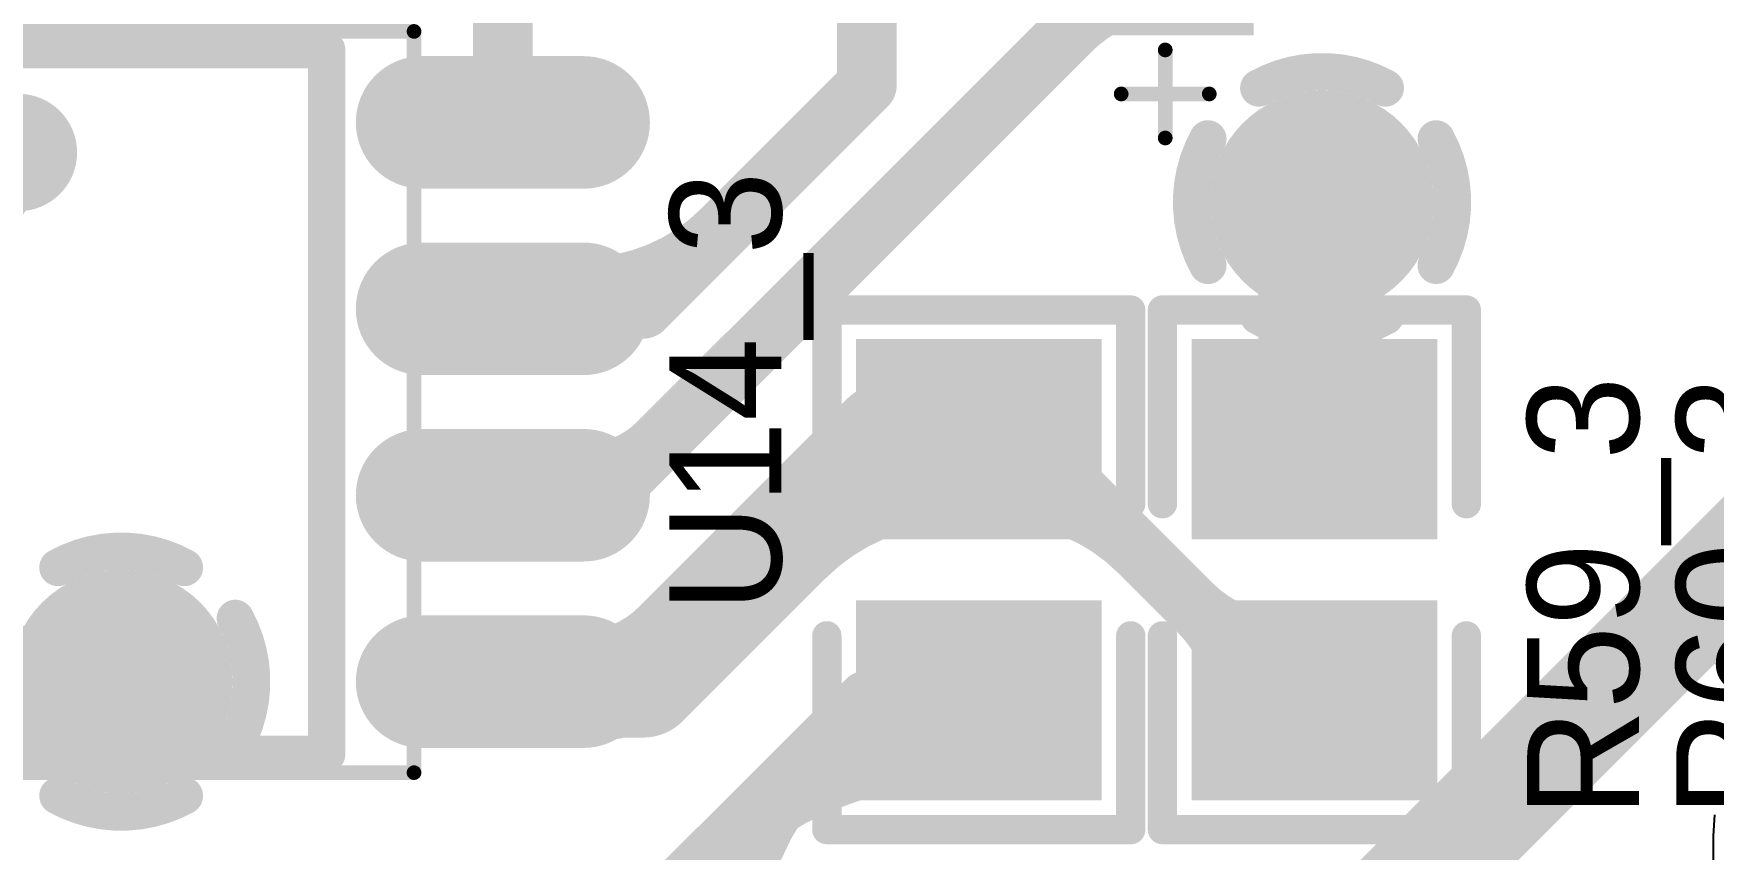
# Model space of a CAD drawing. Header units: millimetres. Extents: x 3.32 to 12.49, y 5.66 to 10.73.
# Drawn here: x 9.2565 to 9.707, y 8.475 to 8.6939 of the extents above; entities that cross this region are included whole.
import ezdxf

# ---------------------------------------------------------------- set-up
doc = ezdxf.new("R2010")
doc.units = ezdxf.units.MM
doc.header["$MEASUREMENT"] = 0
for name, color, linetype in [('BottomLayer', 5, 'Continuous'), ('InternalPlane1', 76, 'Continuous'), ('InternalPlane2', 16, 'Continuous'), ('Mechanical13', 56, 'Continuous'), ('Mechanical15', 56, 'Continuous'), ('MultiLayer', 9, 'Continuous'), ('TopLayer', 1, 'Continuous'), ('TopOverlay', 2, 'Continuous'), ('TopPaste', 8, 'Continuous'), ('TopSolder', 216, 'Continuous'), ('ViaHoleLayer', 16, 'Continuous')]:
    doc.layers.add(name, color=color, linetype=linetype)

# ---------------------------------------------------------------- blocks, each defined once
blk = doc.blocks.new('SOD_123_408')
at = {"layer": 'Mechanical13', "const_width": 0.00394}
for points in [[(0.05315, 0.03248), (-0.05315, 0.03248)], [(-0.05315, -0.03248), (-0.05315, 0.03248)], [(0.05315, -0.03248), (0.05315, 0.03248)], [(0.05315, -0.03248), (-0.05315, -0.03248)]]:
    blk.add_lwpolyline(points, dxfattribs=at)
at = {"layer": 'Mechanical13', "const_width": 0.00197}
for points in [[(-0.05413, 0.03248, 1), (-0.05217, 0.03248, 1)], [(-0.05413, 0.03248, 1), (-0.05217, 0.03248, 1)], [(0.05217, 0.03248, 1), (0.05413, 0.03248, 1)], [(0.05217, 0.03248, 1), (0.05413, 0.03248, 1)], [(-0.05413, -0.03248, 1), (-0.05217, -0.03248, 1)], [(-0.05413, -0.03248, 1), (-0.05217, -0.03248, 1)], [(0.05217, -0.03248, 1), (0.05413, -0.03248, 1)], [(0.05217, -0.03248, 1), (0.05413, -0.03248, 1)]]:
    blk.add_lwpolyline(points, format="xyb", close=True, dxfattribs=at)
at = {"layer": 'Mechanical15', "const_width": 0.00394}
for points in [[(-0.09055, -0.01181), (-0.09055, 0.01181)], [(0.10236, -0.01181), (0.10236, 0.01181)], [(0.11417, 0), (0.09055, 0)]]:
    blk.add_lwpolyline(points, dxfattribs=at)
at = {"layer": 'Mechanical15', "const_width": 0.00197}
for points in [[(-0.09154, 0.01181, 1), (-0.08957, 0.01181, 1)], [(0.10138, 0.01181, 1), (0.10335, 0.01181, 1)], [(0.08957, 0, 1), (0.09154, 0, 1)], [(0.11319, 0, 1), (0.11516, 0, 1)], [(-0.09154, -0.01181, 1), (-0.08957, -0.01181, 1)], [(0.10138, -0.01181, 1), (0.10335, -0.01181, 1)]]:
    blk.add_lwpolyline(points, format="xyb", close=True, dxfattribs=at)
at = {"layer": 'TopLayer'}
for points in [[(-0.03346, 0.01969), (-0.08268, 0.01969), (-0.03346, -0.01969), (-0.08268, -0.01969)], [(0.08268, 0.01969), (0.03346, 0.01969), (0.08268, -0.01969), (0.03346, -0.01969)]]:
    blk.add_solid(points, dxfattribs=at)
at = {"layer": 'TopOverlay', "const_width": 0.00787}
for points in [[(-0.01969, -0.02756), (-0.01969, 0.02756)], [(0.01969, 0.02756), (-0.01969, 0.02756)], [(-0.00787, -0.02756), (-0.00787, 0.02756)], [(0.01969, -0.02756), (0.01969, 0.02756)], [(0.01969, -0.02756), (-0.01969, -0.02756)]]:
    blk.add_lwpolyline(points, dxfattribs=at)
at = {"layer": 'TopOverlay', "const_width": 0.00394}
for points in [[(-0.02165, 0.02756, 1), (-0.01772, 0.02756, 1)], [(-0.02165, 0.02756, 1), (-0.01772, 0.02756, 1)], [(-0.00984, 0.02756, 1), (-0.00591, 0.02756, 1)], [(0.01772, 0.02756, 1), (0.02165, 0.02756, 1)], [(0.01772, 0.02756, 1), (0.02165, 0.02756, 1)], [(-0.02165, -0.02756, 1), (-0.01772, -0.02756, 1)], [(-0.02165, -0.02756, 1), (-0.01772, -0.02756, 1)], [(-0.00984, -0.02756, 1), (-0.00591, -0.02756, 1)], [(0.01772, -0.02756, 1), (0.02165, -0.02756, 1)], [(0.01772, -0.02756, 1), (0.02165, -0.02756, 1)]]:
    blk.add_lwpolyline(points, format="xyb", close=True, dxfattribs=at)
at = {"layer": 'TopPaste'}
for points in [[(-0.03346, 0.01969), (-0.08268, 0.01969), (-0.03346, -0.01969), (-0.08268, -0.01969)], [(0.08268, 0.01969), (0.03346, 0.01969), (0.08268, -0.01969), (0.03346, -0.01969)]]:
    blk.add_solid(points, dxfattribs=at)
at = {"layer": 'TopSolder'}
for points in [[(-0.02946, 0.02369), (-0.08668, 0.02369), (-0.02946, -0.02368), (-0.08668, -0.02368)], [(0.08668, 0.02369), (0.02946, 0.02369), (0.08668, -0.02368), (0.02946, -0.02368)]]:
    blk.add_solid(points, dxfattribs=at)
blk = doc.blocks.new('0805_R_444')
at = {"layer": 'TopLayer'}
for points in [[(-0.05787, -0.02894), (-0.0122, -0.02894), (-0.05787, 0.02894), (-0.0122, 0.02894)], [(0.0122, -0.02894), (0.05787, -0.02894), (0.0122, 0.02894), (0.05787, 0.02894)]]:
    blk.add_solid(points, dxfattribs=at)
at = {"layer": 'TopOverlay', "const_width": 0.00787}
for points in [[(-0.01772, 0.04075), (-0.06968, 0.04075)], [(-0.06968, -0.04075), (-0.06968, 0.04075)], [(0.06968, 0.04075), (0.01772, 0.04075)], [(0.06968, -0.04075), (0.06968, 0.04075)], [(-0.01772, -0.04075), (-0.06968, -0.04075)], [(0.06968, -0.04075), (0.01772, -0.04075)]]:
    blk.add_lwpolyline(points, dxfattribs=at)
at = {"layer": 'TopOverlay', "const_width": 0.00394}
for points in [[(-0.07165, 0.04075, 1), (-0.06772, 0.04075, 1)], [(-0.07165, 0.04075, 1), (-0.06772, 0.04075, 1)], [(-0.01969, 0.04075, 1), (-0.01575, 0.04075, 1)], [(0.01575, 0.04075, 1), (0.01969, 0.04075, 1)], [(0.06772, 0.04075, 1), (0.07165, 0.04075, 1)], [(0.06772, 0.04075, 1), (0.07165, 0.04075, 1)], [(-0.07165, -0.04075, 1), (-0.06772, -0.04075, 1)], [(-0.07165, -0.04075, 1), (-0.06772, -0.04075, 1)], [(-0.01969, -0.04075, 1), (-0.01575, -0.04075, 1)], [(0.01575, -0.04075, 1), (0.01969, -0.04075, 1)], [(0.06772, -0.04075, 1), (0.07165, -0.04075, 1)], [(0.06772, -0.04075, 1), (0.07165, -0.04075, 1)]]:
    blk.add_lwpolyline(points, format="xyb", close=True, dxfattribs=at)
at = {"layer": 'TopPaste'}
for points in [[(-0.05787, -0.02894), (-0.0122, -0.02894), (-0.05787, 0.02894), (-0.0122, 0.02894)], [(0.0122, -0.02894), (0.05787, -0.02894), (0.0122, 0.02894), (0.05787, 0.02894)]]:
    blk.add_solid(points, dxfattribs=at)
at = {"layer": 'TopSolder'}
for points in [[(-0.06187, -0.03294), (-0.0082, -0.03294), (-0.06187, 0.03294), (-0.0082, 0.03294)], [(0.0082, -0.03294), (0.06187, -0.03294), (0.0082, 0.03294), (0.06187, 0.03294)]]:
    blk.add_solid(points, dxfattribs=at)
blk = doc.blocks.new('0805_R_445')
at = {"layer": 'TopLayer'}
for points in [[(-0.05787, -0.02894), (-0.0122, -0.02894), (-0.05787, 0.02894), (-0.0122, 0.02894)], [(0.0122, -0.02894), (0.05787, -0.02894), (0.0122, 0.02894), (0.05787, 0.02894)]]:
    blk.add_solid(points, dxfattribs=at)
at = {"layer": 'TopOverlay', "const_width": 0.00787}
for points in [[(-0.06968, 0.04075), (-0.01772, 0.04075)], [(-0.06968, 0.04075), (-0.06968, -0.04075)], [(0.01772, 0.04075), (0.06968, 0.04075)], [(0.06968, 0.04075), (0.06968, -0.04075)], [(-0.06968, -0.04075), (-0.01772, -0.04075)], [(0.01772, -0.04075), (0.06968, -0.04075)]]:
    blk.add_lwpolyline(points, dxfattribs=at)
at = {"layer": 'TopOverlay', "const_width": 0.00394}
for points in [[(-0.07165, 0.04075, 1), (-0.06772, 0.04075, 1)], [(-0.07165, 0.04075, 1), (-0.06772, 0.04075, 1)], [(-0.01969, 0.04075, 1), (-0.01575, 0.04075, 1)], [(0.01575, 0.04075, 1), (0.01969, 0.04075, 1)], [(0.06772, 0.04075, 1), (0.07165, 0.04075, 1)], [(0.06772, 0.04075, 1), (0.07165, 0.04075, 1)], [(-0.07165, -0.04075, 1), (-0.06772, -0.04075, 1)], [(-0.07165, -0.04075, 1), (-0.06772, -0.04075, 1)], [(-0.01969, -0.04075, 1), (-0.01575, -0.04075, 1)], [(0.01575, -0.04075, 1), (0.01969, -0.04075, 1)], [(0.06772, -0.04075, 1), (0.07165, -0.04075, 1)], [(0.06772, -0.04075, 1), (0.07165, -0.04075, 1)]]:
    blk.add_lwpolyline(points, format="xyb", close=True, dxfattribs=at)
at = {"layer": 'TopPaste'}
for points in [[(-0.05787, -0.02894), (-0.0122, -0.02894), (-0.05787, 0.02894), (-0.0122, 0.02894)], [(0.0122, -0.02894), (0.05787, -0.02894), (0.0122, 0.02894), (0.05787, 0.02894)]]:
    blk.add_solid(points, dxfattribs=at)
at = {"layer": 'TopSolder'}
for points in [[(-0.06187, -0.03294), (-0.0082, -0.03294), (-0.06187, 0.03294), (-0.0082, 0.03294)], [(0.0082, -0.03294), (0.06187, -0.03294), (0.0082, 0.03294), (0.06187, 0.03294)]]:
    blk.add_solid(points, dxfattribs=at)
blk = doc.blocks.new('SOIC_8_150____459')
at = {"layer": 'Mechanical13', "const_width": 0.00394}
for points in [[(-0.09941, -0.07854), (-0.09941, 0.07854)], [(0.09941, 0.07854), (-0.09941, 0.07854)], [(0.09941, -0.07854), (0.09941, 0.07854)], [(0.09941, -0.07854), (-0.09941, -0.07854)]]:
    blk.add_lwpolyline(points, dxfattribs=at)
at = {"layer": 'Mechanical13'}
for points, const_width in [([(-0.10039, 0.07854, 1), (-0.09843, 0.07854, 1)], 0.00197), ([(-0.10039, 0.07854, 1), (-0.09843, 0.07854, 1)], 0.00197), ([(0.09843, 0.07854, 1), (0.10039, 0.07854, 1)], 0.00197), ([(0.09843, 0.07854, 1), (0.10039, 0.07854, 1)], 0.00197), ([(-0.04429, -0.04311, 1), (-0.08366, -0.04311, 1)], 0.00394), ([(-0.08465, -0.04311, 1), (-0.08268, -0.04311, 1)], 0.00197), ([(-0.04528, -0.04311, 1), (-0.04331, -0.04311, 1)], 0.00197), ([(-0.10039, -0.07854, 1), (-0.09843, -0.07854, 1)], 0.00197), ([(-0.10039, -0.07854, 1), (-0.09843, -0.07854, 1)], 0.00197), ([(0.09843, -0.07854, 1), (0.10039, -0.07854, 1)], 0.00197), ([(0.09843, -0.07854, 1), (0.10039, -0.07854, 1)], 0.00197)]:
    blk.add_lwpolyline(points, format="xyb", close=True, dxfattribs=dict(at, const_width=const_width))
at = {"layer": 'TopLayer', "const_width": 0.02756}
for points in [[(-0.075, 0.08071), (-0.075, 0.12402)], [(-0.025, 0.08071), (-0.025, 0.12402)], [(0.025, 0.08071), (0.025, 0.12402)], [(0.075, 0.08071), (0.075, 0.12402)], [(-0.075, -0.12402), (-0.075, -0.08071)], [(-0.025, -0.12402), (-0.025, -0.08071)], [(0.025, -0.12402), (0.025, -0.08071)], [(0.075, -0.12402), (0.075, -0.08071)]]:
    blk.add_lwpolyline(points, dxfattribs=at)
at = {"layer": 'TopLayer', "const_width": 0.01378}
for points in [[(-0.08189, 0.12402, 1), (-0.06811, 0.12402, 1)], [(-0.03189, 0.12402, 1), (-0.01811, 0.12402, 1)], [(0.01811, 0.12402, 1), (0.03189, 0.12402, 1)], [(0.06811, 0.12402, 1), (0.08189, 0.12402, 1)], [(-0.08189, 0.08071, 1), (-0.06811, 0.08071, 1)], [(-0.03189, 0.08071, 1), (-0.01811, 0.08071, 1)], [(0.01811, 0.08071, 1), (0.03189, 0.08071, 1)], [(0.06811, 0.08071, 1), (0.08189, 0.08071, 1)], [(-0.08189, -0.08071, 1), (-0.06811, -0.08071, 1)], [(-0.03189, -0.08071, 1), (-0.01811, -0.08071, 1)], [(0.01811, -0.08071, 1), (0.03189, -0.08071, 1)], [(0.06811, -0.08071, 1), (0.08189, -0.08071, 1)], [(-0.08189, -0.12402, 1), (-0.06811, -0.12402, 1)], [(-0.03189, -0.12402, 1), (-0.01811, -0.12402, 1)], [(0.01811, -0.12402, 1), (0.03189, -0.12402, 1)], [(0.06811, -0.12402, 1), (0.08189, -0.12402, 1)]]:
    blk.add_lwpolyline(points, format="xyb", close=True, dxfattribs=at)
at = {"layer": 'TopOverlay', "const_width": 0.01}
for points in [[(-0.09449, -0.05512), (-0.09449, 0.05512)], [(0.09449, 0.05512), (-0.09449, 0.05512)], [(0.09449, -0.05512), (0.09449, 0.05512)], [(0.09449, -0.05512), (-0.09449, -0.05512)]]:
    blk.add_lwpolyline(points, dxfattribs=at)
at = {"layer": 'TopOverlay'}
for points, const_width in [([(-0.09699, 0.05512, 1), (-0.09199, 0.05512, 1)], 0.005), ([(-0.09699, 0.05512, 1), (-0.09199, 0.05512, 1)], 0.005), ([(0.09199, 0.05512, 1), (0.09699, 0.05512, 1)], 0.005), ([(0.09199, 0.05512, 1), (0.09699, 0.05512, 1)], 0.005), ([(-0.05906, -0.02756, 1), (-0.0748, -0.02756, 1)], 0.01575), ([(-0.07874, -0.02756, 1), (-0.07087, -0.02756, 1)], 0.00787), ([(-0.06299, -0.02756, 1), (-0.05512, -0.02756, 1)], 0.00787), ([(-0.09699, -0.05512, 1), (-0.09199, -0.05512, 1)], 0.005), ([(-0.09699, -0.05512, 1), (-0.09199, -0.05512, 1)], 0.005), ([(0.09199, -0.05512, 1), (0.09699, -0.05512, 1)], 0.005), ([(0.09199, -0.05512, 1), (0.09699, -0.05512, 1)], 0.005), ([(-0.10236, -0.11417, 1), (-0.11417, -0.11417, 1)], 0.01181), ([(-0.11713, -0.11417, 1), (-0.11122, -0.11417, 1)], 0.00591), ([(-0.10531, -0.11417, 1), (-0.09941, -0.11417, 1)], 0.00591)]:
    blk.add_lwpolyline(points, format="xyb", close=True, dxfattribs=dict(at, const_width=const_width))
at = {"layer": 'TopPaste', "const_width": 0.02756}
for points in [[(-0.075, 0.08071), (-0.075, 0.12402)], [(-0.025, 0.08071), (-0.025, 0.12402)], [(0.025, 0.08071), (0.025, 0.12402)], [(0.075, 0.08071), (0.075, 0.12402)], [(-0.075, -0.12402), (-0.075, -0.08071)], [(-0.025, -0.12402), (-0.025, -0.08071)], [(0.025, -0.12402), (0.025, -0.08071)], [(0.075, -0.12402), (0.075, -0.08071)]]:
    blk.add_lwpolyline(points, dxfattribs=at)
at = {"layer": 'TopPaste', "const_width": 0.01378}
for points in [[(-0.08189, 0.12402, 1), (-0.06811, 0.12402, 1)], [(-0.03189, 0.12402, 1), (-0.01811, 0.12402, 1)], [(0.01811, 0.12402, 1), (0.03189, 0.12402, 1)], [(0.06811, 0.12402, 1), (0.08189, 0.12402, 1)], [(-0.08189, 0.08071, 1), (-0.06811, 0.08071, 1)], [(-0.03189, 0.08071, 1), (-0.01811, 0.08071, 1)], [(0.01811, 0.08071, 1), (0.03189, 0.08071, 1)], [(0.06811, 0.08071, 1), (0.08189, 0.08071, 1)], [(-0.08189, -0.08071, 1), (-0.06811, -0.08071, 1)], [(-0.03189, -0.08071, 1), (-0.01811, -0.08071, 1)], [(0.01811, -0.08071, 1), (0.03189, -0.08071, 1)], [(0.06811, -0.08071, 1), (0.08189, -0.08071, 1)], [(-0.08189, -0.12402, 1), (-0.06811, -0.12402, 1)], [(-0.03189, -0.12402, 1), (-0.01811, -0.12402, 1)], [(0.01811, -0.12402, 1), (0.03189, -0.12402, 1)], [(0.06811, -0.12402, 1), (0.08189, -0.12402, 1)]]:
    blk.add_lwpolyline(points, format="xyb", close=True, dxfattribs=at)
at = {"layer": 'TopSolder', "const_width": 0.03556}
for points in [[(-0.075, 0.08071), (-0.075, 0.12402)], [(-0.025, 0.08071), (-0.025, 0.12402)], [(0.025, 0.08071), (0.025, 0.12402)], [(0.075, 0.08071), (0.075, 0.12402)], [(-0.075, -0.12402), (-0.075, -0.08071)], [(-0.025, -0.12402), (-0.025, -0.08071)], [(0.025, -0.12402), (0.025, -0.08071)], [(0.075, -0.12402), (0.075, -0.08071)]]:
    blk.add_lwpolyline(points, dxfattribs=at)
at = {"layer": 'TopSolder', "const_width": 0.01778}
for points in [[(-0.08389, 0.12402, 1), (-0.06611, 0.12402, 1)], [(-0.03389, 0.12402, 1), (-0.01611, 0.12402, 1)], [(0.01611, 0.12402, 1), (0.03389, 0.12402, 1)], [(0.06611, 0.12402, 1), (0.08389, 0.12402, 1)], [(-0.08389, 0.08071, 1), (-0.06611, 0.08071, 1)], [(-0.03389, 0.08071, 1), (-0.01611, 0.08071, 1)], [(0.01611, 0.08071, 1), (0.03389, 0.08071, 1)], [(0.06611, 0.08071, 1), (0.08389, 0.08071, 1)], [(-0.08389, -0.08071, 1), (-0.06611, -0.08071, 1)], [(-0.03389, -0.08071, 1), (-0.01611, -0.08071, 1)], [(0.01611, -0.08071, 1), (0.03389, -0.08071, 1)], [(0.06611, -0.08071, 1), (0.08389, -0.08071, 1)], [(-0.08389, -0.12402, 1), (-0.06611, -0.12402, 1)], [(-0.03389, -0.12402, 1), (-0.01611, -0.12402, 1)], [(0.01611, -0.12402, 1), (0.03389, -0.12402, 1)], [(0.06611, -0.12402, 1), (0.08389, -0.12402, 1)]]:
    blk.add_lwpolyline(points, format="xyb", close=True, dxfattribs=at)

msp = doc.modelspace()

# ---------------------------------------------------------------- linework, layer by layer
at = {"layer": 'BottomLayer', "const_width": 0.03}
msp.add_lwpolyline([(9.48496, 8.32366), (9.95134, 8.79004)], dxfattribs=at)
at = {"layer": 'BottomLayer', "const_width": 0.02}
for points in [[(9.59201, 8.64866, 1), (9.61201, 8.64866, 1)], [(9.26996, 8.52004, 1), (9.28996, 8.52004, 1)]]:
    msp.add_lwpolyline(points, format="xyb", close=True, dxfattribs=at)
at = {"layer": 'InternalPlane1'}
for p, q in [((9.70724, 8.48427), (9.70693, 8.47866)), ((9.70693, 8.47866), (9.70693, 8.47866)), ((9.70693, 8.47866), (9.70693, 7.8894))]:
    msp.add_line(p, q, dxfattribs=at)
at = {"layer": 'InternalPlane1', "const_width": 0.01}
for points in [[(9.58504, 8.67927, -0.258618), (9.61898, 8.67927)], [(9.5714, 8.63169, -0.258618), (9.5714, 8.66563)], [(9.63262, 8.66563, -0.258618), (9.63262, 8.63169)], [(9.61898, 8.61805, -0.258618), (9.58504, 8.61805)], [(9.26299, 8.55065, -0.258618), (9.29693, 8.55065)], [(9.31057, 8.53701, -0.258618), (9.31057, 8.50307)], [(9.29693, 8.48943, -0.258618), (9.26299, 8.48943)]]:
    msp.add_lwpolyline(points, format="xyb", dxfattribs=at)
at = {"layer": 'InternalPlane1', "const_width": 0.005}
for points in [[(9.58254, 8.67927, 1), (9.58754, 8.67927, 1)], [(9.61648, 8.67927, 1), (9.62148, 8.67927, 1)], [(9.5689, 8.66563, 1), (9.5739, 8.66563, 1)], [(9.63012, 8.66563, 1), (9.63512, 8.66563, 1)], [(9.5689, 8.63169, 1), (9.5739, 8.63169, 1)], [(9.63012, 8.63169, 1), (9.63512, 8.63169, 1)], [(9.58254, 8.61805, 1), (9.58754, 8.61805, 1)], [(9.61648, 8.61805, 1), (9.62148, 8.61805, 1)], [(9.26049, 8.55065, 1), (9.26549, 8.55065, 1)], [(9.29443, 8.55065, 1), (9.29943, 8.55065, 1)], [(9.30807, 8.53701, 1), (9.31307, 8.53701, 1)], [(9.30807, 8.50307, 1), (9.31307, 8.50307, 1)], [(9.26049, 8.48943, 1), (9.26549, 8.48943, 1)], [(9.29443, 8.48943, 1), (9.29943, 8.48943, 1)]]:
    msp.add_lwpolyline(points, format="xyb", close=True, dxfattribs=at)
at = {"layer": 'InternalPlane2'}
for p, q in [((9.70724, 8.48427), (9.70693, 8.47866)), ((9.70693, 8.47866), (9.70693, 8.47866)), ((9.70693, 8.47866), (9.70693, 7.8894))]:
    msp.add_line(p, q, dxfattribs=at)
at = {"layer": 'InternalPlane2', "const_width": 0.03}
for points in [[(9.58701, 8.64866, 1), (9.61701, 8.64866, 1)], [(9.26496, 8.52004, 1), (9.29496, 8.52004, 1)]]:
    msp.add_lwpolyline(points, format="xyb", close=True, dxfattribs=at)
at = {"layer": 'MultiLayer', "const_width": 0.02}
for points in [[(9.59201, 8.64866, 1), (9.61201, 8.64866, 1)], [(9.26996, 8.52004, 1), (9.28996, 8.52004, 1)]]:
    msp.add_lwpolyline(points, format="xyb", close=True, dxfattribs=at)
at = {"layer": 'TopLayer'}
for points, const_width in [([(9.38232, 8.67004), (9.38232, 8.74764)], 0.016), ([(9.47996, 8.68004), (9.47996, 8.735)], 0.016), ([(9.40996, 8.57004), (9.56093, 8.721)], 0.016), ([(9.41996, 8.62004), (9.47996, 8.68004)], 0.016), ([(9.59996, 8.58508), (9.59996, 8.63571)], 0.03), ([(9.38232, 8.62004), (9.41996, 8.62004)], 0.016), ([(9.41996, 8.52004), (9.485, 8.58508)], 0.03), ([(9.485, 8.58508), (9.50996, 8.58508)], 0.03), ([(9.52273, 8.58508), (9.59281, 8.515)], 0.016), ([(9.50996, 8.57508), (9.52273, 8.57508)], 0.016), ([(9.38232, 8.57004), (9.40996, 8.57004)], 0.016), ([(9.1776, 8.52004), (9.27996, 8.52004)], 0.03), ([(9.38232, 8.52004), (9.41996, 8.52004)], 0.03), ([(9.41996, 8.45504), (9.47992, 8.515)], 0.016), ([(9.47992, 8.515), (9.50996, 8.515)], 0.016), ([(9.59281, 8.505), (9.59996, 8.505)], 0.016)]:
    msp.add_lwpolyline(points, dxfattribs=dict(at, const_width=const_width))
for points, const_width in [([(9.53491, 8.69498, -0.198912), (9.55996, 8.70536)], 0.016), ([(9.38232, 8.68399, -0.198912), (9.37824, 8.67413)], 0.016), ([(9.38641, 8.67413, -0.198912), (9.38232, 8.68399)], 0.016), ([(9.44113, 8.64121, -0.198912), (9.40398, 8.62582)], 0.016), ([(9.41793, 8.62004, -0.198912), (9.40806, 8.62413)], 0.016), ([(9.40806, 8.61595, -0.198912), (9.41793, 8.62004)], 0.016), ([(9.42406, 8.58414, -0.198912), (9.40398, 8.57582)], 0.016), ([(9.45829, 8.55837, -0.198912), (9.50386, 8.57724)], 0.03), ([(9.53667, 8.57114, -0.198912), (9.5309, 8.58508)], 0.016), ([(9.51606, 8.57024, -0.198912), (9.55277, 8.55504)], 0.016), ([(9.59386, 8.52983, -0.198912), (9.56675, 8.54106)], 0.016), ([(9.56927, 8.53854, -0.198912), (9.57902, 8.515)], 0.016), ([(9.42918, 8.52926, -0.198912), (9.40398, 8.51882)], 0.03), ([(9.49057, 8.5216, -0.284754), (9.47992, 8.515)], 0.016), ([(9.46498, 8.50006, -0.198912), (9.50386, 8.51617)], 0.016), ([(9.47992, 8.515, -0.284754), (9.49057, 8.5084)], 0.016), ([(9.4409, 8.43508, -0.198912), (9.46982, 8.5049)], 0.016), ([(9.43767, 8.47275, -0.198912), (9.50386, 8.50017)], 0.016), ([(9.4249, 8.43508, -0.198912), (9.4425, 8.47758)], 0.016)]:
    msp.add_lwpolyline(points, format="xyb", dxfattribs=dict(at, const_width=const_width))
for points, const_width in [([(9.53091, 8.69498, 1), (9.53891, 8.69498, 1)], 0.008), ([(9.37832, 8.68399, 1), (9.38632, 8.68399, 1)], 0.008), ([(9.37832, 8.68399, 1), (9.38632, 8.68399, 1)], 0.008), ([(9.47596, 8.68004, 1), (9.48396, 8.68004, 1)], 0.008), ([(9.47596, 8.68004, 1), (9.48396, 8.68004, 1)], 0.008), ([(9.37424, 8.67413, 1), (9.38224, 8.67413, 1)], 0.008), ([(9.38241, 8.67413, 1), (9.39041, 8.67413, 1)], 0.008), ([(9.37832, 8.67004, 1), (9.38632, 8.67004, 1)], 0.008), ([(9.59201, 8.64866, 1), (9.61201, 8.64866, 1)], 0.02), ([(9.59246, 8.63571, 1), (9.60746, 8.63571, 1)], 0.015), ([(9.43713, 8.64121, 1), (9.44513, 8.64121, 1)], 0.008), ([(9.39998, 8.62582, 1), (9.40798, 8.62582, 1)], 0.008), ([(9.40406, 8.62413, 1), (9.41206, 8.62413, 1)], 0.008), ([(9.37832, 8.62004, 1), (9.38632, 8.62004, 1)], 0.008), ([(9.41393, 8.62004, 1), (9.42193, 8.62004, 1)], 0.008), ([(9.41393, 8.62004, 1), (9.42193, 8.62004, 1)], 0.008), ([(9.41596, 8.62004, 1), (9.42396, 8.62004, 1)], 0.008), ([(9.41596, 8.62004, 1), (9.42396, 8.62004, 1)], 0.008), ([(9.40406, 8.61595, 1), (9.41206, 8.61595, 1)], 0.008), ([(9.4775, 8.58508, 1), (9.4925, 8.58508, 1)], 0.015), ([(9.4775, 8.58508, 1), (9.4925, 8.58508, 1)], 0.015), ([(9.50246, 8.58508, 1), (9.51746, 8.58508, 1)], 0.015), ([(9.59246, 8.58508, 1), (9.60746, 8.58508, 1)], 0.015), ([(9.42006, 8.58414, 1), (9.42806, 8.58414, 1)], 0.008), ([(9.49636, 8.57724, 1), (9.51136, 8.57724, 1)], 0.015), ([(9.51873, 8.58508, 1), (9.52673, 8.58508, 1)], 0.008), ([(9.5269, 8.58508, 1), (9.5349, 8.58508, 1)], 0.008), ([(9.39998, 8.57582, 1), (9.40798, 8.57582, 1)], 0.008), ([(9.50596, 8.57508, 1), (9.51396, 8.57508, 1)], 0.008), ([(9.51873, 8.57508, 1), (9.52673, 8.57508, 1)], 0.008), ([(9.37832, 8.57004, 1), (9.38632, 8.57004, 1)], 0.008), ([(9.40596, 8.57004, 1), (9.41396, 8.57004, 1)], 0.008), ([(9.40596, 8.57004, 1), (9.41396, 8.57004, 1)], 0.008), ([(9.51206, 8.57024, 1), (9.52006, 8.57024, 1)], 0.008), ([(9.53267, 8.57114, 1), (9.54067, 8.57114, 1)], 0.008), ([(9.45079, 8.55837, 1), (9.46579, 8.55837, 1)], 0.015), ([(9.54877, 8.55504, 1), (9.55677, 8.55504, 1)], 0.008), ([(9.56275, 8.54106, 1), (9.57075, 8.54106, 1)], 0.008), ([(9.56527, 8.53854, 1), (9.57327, 8.53854, 1)], 0.008), ([(9.42168, 8.52926, 1), (9.43668, 8.52926, 1)], 0.015), ([(9.26996, 8.52004, 1), (9.28996, 8.52004, 1)], 0.02), ([(9.58986, 8.52983, 1), (9.59786, 8.52983, 1)], 0.008), ([(9.27246, 8.52004, 1), (9.28746, 8.52004, 1)], 0.015), ([(9.37482, 8.52004, 1), (9.38982, 8.52004, 1)], 0.015), ([(9.39648, 8.51882, 1), (9.41148, 8.51882, 1)], 0.015), ([(9.41246, 8.52004, 1), (9.42746, 8.52004, 1)], 0.015), ([(9.41246, 8.52004, 1), (9.42746, 8.52004, 1)], 0.015), ([(9.48657, 8.5216, 1), (9.49457, 8.5216, 1)], 0.008), ([(9.49986, 8.51617, 1), (9.50786, 8.51617, 1)], 0.008), ([(9.47592, 8.515, 1), (9.48392, 8.515, 1)], 0.008), ([(9.47592, 8.515, 1), (9.48392, 8.515, 1)], 0.008), ([(9.47592, 8.515, 1), (9.48392, 8.515, 1)], 0.008), ([(9.47592, 8.515, 1), (9.48392, 8.515, 1)], 0.008), ([(9.50596, 8.515, 1), (9.51396, 8.515, 1)], 0.008), ([(9.57502, 8.515, 1), (9.58302, 8.515, 1)], 0.008), ([(9.58881, 8.515, 1), (9.59681, 8.515, 1)], 0.008), ([(9.48657, 8.5084, 1), (9.49457, 8.5084, 1)], 0.008), ([(9.46582, 8.5049, 1), (9.47382, 8.5049, 1)], 0.008), ([(9.58881, 8.505, 1), (9.59681, 8.505, 1)], 0.008), ([(9.59596, 8.505, 1), (9.60396, 8.505, 1)], 0.008), ([(9.46098, 8.50006, 1), (9.46898, 8.50006, 1)], 0.008), ([(9.49986, 8.50017, 1), (9.50786, 8.50017, 1)], 0.008), ([(9.4385, 8.47758, 1), (9.4465, 8.47758, 1)], 0.008), ([(9.43367, 8.47275, 1), (9.44167, 8.47275, 1)], 0.008)]:
    msp.add_lwpolyline(points, format="xyb", close=True, dxfattribs=dict(at, const_width=const_width))
at = {"layer": 'ViaHoleLayer', "const_width": 0.01}
for points in [[(9.59701, 8.64866, 1), (9.60701, 8.64866, 1)], [(9.27496, 8.52004, 1), (9.28496, 8.52004, 1)]]:
    msp.add_lwpolyline(points, format="xyb", close=True, dxfattribs=at)

# ---------------------------------------------------------------- block references
for name, p, rotation in [('SOD_123_408', (9.55996, 8.78004), 270), ('SOIC_8_150____459', (9.27996, 8.59504), 270), ('0805_R_444', (9.50996, 8.55004), 270), ('0805_R_445', (9.59996, 8.55004), 90)]:
    msp.add_blockref(name, p, dxfattribs=dict(rotation=rotation))

# ---------------------------------------------------------------- texts
at = {"layer": 'TopOverlay'}
for s, p in [('U14_3', (9.45701, 8.53866)), ('R59_3', (9.68701, 8.48366)), ('R60_3', (9.72701, 8.48366))]:
    msp.add_text(s, height=0.03, rotation=90, dxfattribs=at).set_placement(p)

doc.saveas('drawing.dxf')
